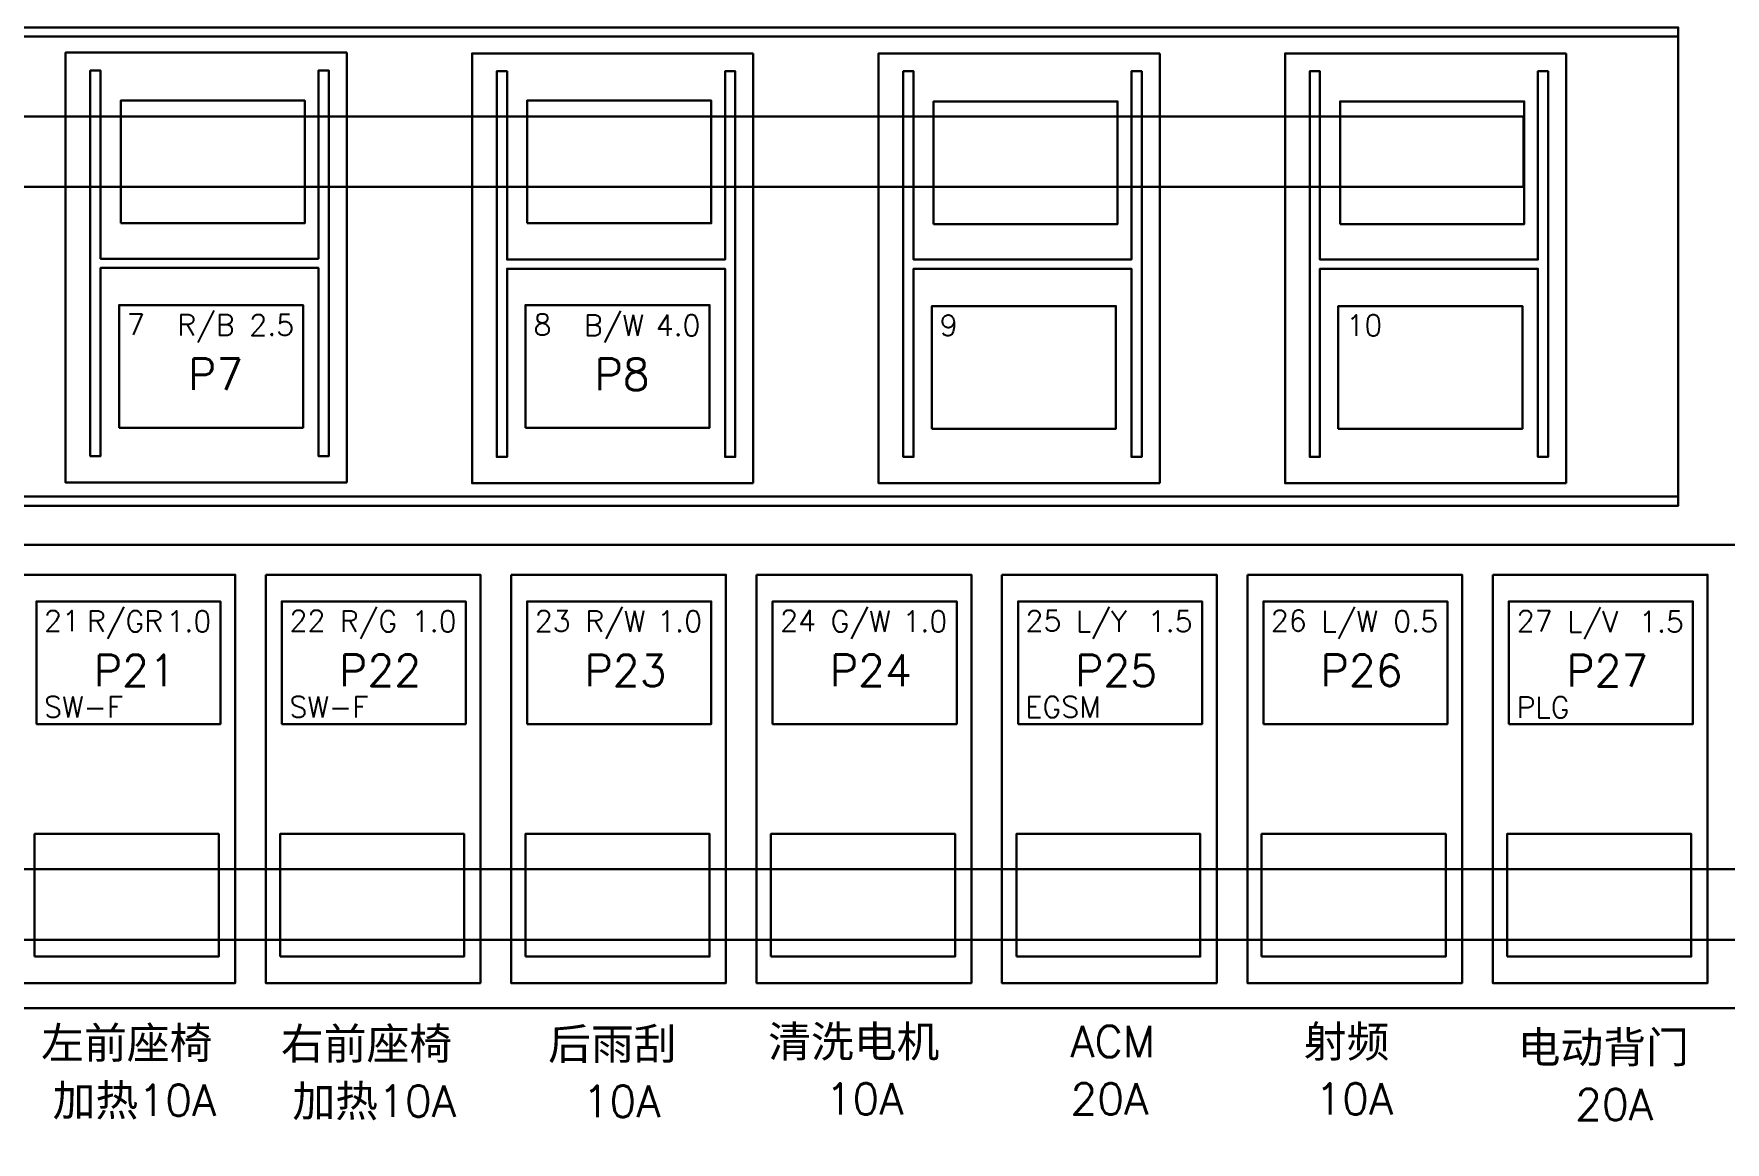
# Model space of a CAD drawing. Header units: millimetres. Extents: x 6 to 3615, y 6 to 858.
# Drawn here: x 2290.9 to 2401.5, y 707.6 to 780 of the extents above; entities that cross this region are included whole.
import ezdxf

# ---------------------------------------------------------------- set-up
doc = ezdxf.new("R2010")
doc.units = ezdxf.units.MM
doc.styles.add('Simplex_Style', font='simplex_.ttf')

msp = doc.modelspace()

# ---------------------------------------------------------------- linework, layer by layer
at = {"color": 0, "linetype": 'Continuous', "lineweight": 30, "flags": 128}
for points in [[(2125.96, 749.78), (2125.96, 749.18), (2398.4, 749.18), (2398.4, 780.45), (2125.96, 780.45), (2125.96, 779.85), (2398.4, 779.85)], [(2125.96, 779.85), (2125.96, 749.78), (2398.4, 749.78)], [(2311.39, 750.7), (2293.01, 750.7), (2293.01, 778.8), (2311.39, 778.8)], [(2311.39, 750.7), (2311.39, 778.8)], [(2337.95, 750.65), (2319.57, 750.65), (2319.57, 778.75), (2337.95, 778.75)], [(2337.95, 750.65), (2337.95, 778.75)], [(2364.52, 750.65), (2346.14, 750.65), (2346.14, 778.75), (2364.52, 778.75)], [(2364.52, 750.65), (2364.52, 778.75)], [(2391.08, 750.65), (2372.7, 750.65), (2372.7, 778.75), (2391.08, 778.75)], [(2391.08, 750.65), (2391.08, 778.75)], [(2294.62, 777.41), (2294.62, 752.43), (2294.62, 777.63), (2295.29, 777.63), (2295.29, 765.33), (2309.53, 765.33)], [(2309.53, 752.43), (2310.21, 752.43), (2310.21, 777.63), (2309.53, 777.63), (2309.53, 765.33), (2309.53, 777.41)], [(2321.18, 777.35), (2321.18, 752.38), (2321.18, 777.58), (2321.86, 777.58), (2321.86, 765.28), (2336.1, 765.28)], [(2336.1, 752.38), (2336.77, 752.38), (2336.77, 777.58), (2336.1, 777.58), (2336.1, 765.28), (2336.1, 777.35)], [(2347.75, 777.35), (2347.75, 752.38), (2347.75, 777.58), (2348.42, 777.58), (2348.42, 765.28), (2362.66, 765.28)], [(2362.66, 752.38), (2363.33, 752.38), (2363.33, 777.58), (2362.66, 777.58), (2362.66, 765.28), (2362.66, 777.35)], [(2374.31, 777.35), (2374.31, 752.38), (2374.31, 777.58), (2374.98, 777.58), (2374.98, 765.28), (2389.22, 765.28)], [(2389.22, 752.38), (2389.89, 752.38), (2389.89, 777.58), (2389.22, 777.58), (2389.22, 765.28), (2389.22, 777.35)], [(2058.48, 592.42), (2063.09, 592.42), (2063.09, 720.81), (2411.11, 720.81), (2411.11, 725.42), (2123.38, 725.42), (2123.38, 770.02), (2388.28, 770.02), (2388.28, 774.62), (2077.37, 774.62), (2077.37, 725.42), (2058.48, 725.42), (2058.48, 592.42)], [(2310.21, 765.33), (2310.21, 764.73)], [(2336.77, 765.28), (2336.77, 764.68)], [(2363.33, 765.28), (2363.33, 764.68)], [(2389.89, 765.28), (2389.89, 764.68)], [(2294.62, 752.43), (2295.29, 752.43), (2295.29, 764.73), (2309.53, 764.73), (2309.53, 752.43), (2309.53, 764.73)], [(2321.18, 752.38), (2321.86, 752.38), (2321.86, 764.68), (2336.1, 764.68), (2336.1, 752.38), (2336.1, 764.68)], [(2347.75, 752.38), (2348.42, 752.38), (2348.42, 764.68), (2362.66, 764.68), (2362.66, 752.38), (2362.66, 764.68)], [(2374.31, 752.38), (2374.98, 752.38), (2374.98, 764.68), (2389.22, 764.68), (2389.22, 752.38), (2389.22, 764.68)], [(2127.16, 746.62), (2127.16, 716.35), (2418.25, 716.35), (2418.25, 746.62), (2127.16, 746.62)]]:
    msp.add_lwpolyline(points, dxfattribs=at)
for points in [[(2296.61, 767.65), (2308.64, 767.65), (2308.64, 775.67), (2296.61, 775.67), (2296.61, 767.65)], [(2323.17, 767.65), (2335.2, 767.65), (2335.2, 775.67), (2323.17, 775.67), (2323.17, 767.65)], [(2349.73, 767.6), (2361.76, 767.6), (2361.76, 775.61), (2349.73, 775.61), (2349.73, 767.6)], [(2376.3, 767.6), (2388.33, 767.6), (2388.33, 775.61), (2376.3, 775.61), (2376.3, 767.6)], [(2296.5, 754.28), (2308.53, 754.28), (2308.53, 762.3), (2296.5, 762.3), (2296.5, 754.28)], [(2323.06, 754.28), (2335.09, 754.28), (2335.09, 762.3), (2323.06, 762.3), (2323.06, 754.28)], [(2349.62, 754.22), (2361.65, 754.22), (2361.65, 762.24), (2349.62, 762.24), (2349.62, 754.22)], [(2376.18, 754.22), (2388.21, 754.22), (2388.21, 762.24), (2376.18, 762.24), (2376.18, 754.22)], [(2290.05, 744.67), (2304.09, 744.67), (2304.09, 717.98), (2290.05, 717.98), (2290.05, 744.67)], [(2306.09, 744.67), (2320.12, 744.67), (2320.12, 717.98), (2306.09, 717.98), (2306.09, 744.67)], [(2322.12, 744.67), (2336.16, 744.67), (2336.16, 717.98), (2322.12, 717.98), (2322.12, 744.67)], [(2338.16, 744.67), (2352.2, 744.67), (2352.2, 717.98), (2338.16, 717.98), (2338.16, 744.67)], [(2354.2, 744.67), (2368.24, 744.67), (2368.24, 717.98), (2354.2, 717.98), (2354.2, 744.67)], [(2370.24, 744.67), (2384.27, 744.67), (2384.27, 717.98), (2370.24, 717.98), (2370.24, 744.67)], [(2386.27, 744.67), (2400.31, 744.67), (2400.31, 717.98), (2386.27, 717.98), (2386.27, 744.67)], [(2291.1, 734.91), (2303.12, 734.91), (2303.12, 742.93), (2291.1, 742.93), (2291.1, 734.91)], [(2307.13, 734.91), (2319.16, 734.91), (2319.16, 742.93), (2307.13, 742.93), (2307.13, 734.91)], [(2323.17, 734.91), (2335.2, 734.91), (2335.2, 742.93), (2323.17, 742.93), (2323.17, 734.91)], [(2339.21, 734.91), (2351.24, 734.91), (2351.24, 742.93), (2339.21, 742.93), (2339.21, 734.91)], [(2355.25, 734.91), (2367.28, 734.91), (2367.28, 742.93), (2355.25, 742.93), (2355.25, 734.91)], [(2371.28, 734.91), (2383.31, 734.91), (2383.31, 742.93), (2371.28, 742.93), (2371.28, 734.91)], [(2387.32, 734.91), (2399.35, 734.91), (2399.35, 742.93), (2387.32, 742.93), (2387.32, 734.91)], [(2290.98, 719.72), (2303.01, 719.72), (2303.01, 727.74), (2290.98, 727.74), (2290.98, 719.72)], [(2307.02, 719.72), (2319.05, 719.72), (2319.05, 727.74), (2307.02, 727.74), (2307.02, 719.72)], [(2323.06, 719.72), (2335.09, 719.72), (2335.09, 727.74), (2323.06, 727.74), (2323.06, 719.72)], [(2339.1, 719.72), (2351.13, 719.72), (2351.13, 727.74), (2339.1, 727.74), (2339.1, 719.72)], [(2355.14, 719.72), (2367.16, 719.72), (2367.16, 727.74), (2355.14, 727.74), (2355.14, 719.72)], [(2371.17, 719.72), (2383.2, 719.72), (2383.2, 727.74), (2371.17, 727.74), (2371.17, 719.72)], [(2387.21, 719.72), (2399.24, 719.72), (2399.24, 727.74), (2387.21, 727.74), (2387.21, 719.72)]]:
    msp.add_lwpolyline(points, close=True, dxfattribs=at)

# ---------------------------------------------------------------- texts
at = {"color": 0, "linetype": 'Continuous', "style": 'Simplex_Style'}
for s, height, p in [('7', 1.37, (2297.01, 760.35)), ('R/B', 1.367, (2300.3, 760.31)), ('2.5', 1.367, (2305.01, 760.31)), ('8', 1.37, (2323.58, 760.34)), ('B/W', 1.367, (2326.87, 760.3)), ('4.0', 1.367, (2331.57, 760.3)), ('9', 1.37, (2350.13, 760.29)), ('10', 1.367, (2376.71, 760.3)), ('P7', 2.051, (2301.01, 756.76)), ('P8', 2.051, (2327.57, 756.75)), ('21', 1.367, (2291.6, 740.98)), ('R/GR', 1.367, (2294.4, 740.94)), ('1.0', 1.367, (2299.6, 740.94)), ('22', 1.367, (2307.64, 740.99)), ('R/G', 1.367, (2310.93, 740.95)), ('1.0', 1.367, (2315.63, 740.95)), ('23', 1.367, (2323.67, 740.97)), ('R/W', 1.367, (2326.97, 740.94)), ('1.0', 1.367, (2331.67, 740.94)), ('24', 1.367, (2339.7, 740.99)), ('G/W', 1.367, (2343, 740.95)), ('1.0', 1.367, (2347.7, 740.95)), ('25', 1.367, (2355.74, 740.98)), ('L/Y', 1.367, (2359.03, 740.94)), ('1.5', 1.367, (2363.73, 740.94)), ('26', 1.367, (2371.77, 740.99)), ('L/W', 1.367, (2375.07, 740.95)), ('0.5', 1.367, (2379.77, 740.95)), ('27', 1.367, (2387.84, 740.97)), ('L/V', 1.367, (2391.13, 740.93)), ('1.5', 1.367, (2395.83, 740.93)), ('P22', 2.051, (2310.88, 737.4)), ('P26', 2.051, (2375.02, 737.4)), ('P21', 2.051, (2294.85, 737.39)), ('P23', 2.051, (2326.92, 737.39)), ('P24', 2.051, (2342.95, 737.4)), ('P25', 2.051, (2358.98, 737.39)), ('P27', 2.051, (2391.08, 737.38)), ('SW-F', 1.367, (2291.6, 735.34)), ('SW-F', 1.367, (2307.63, 735.35)), ('EGSM', 1.367, (2355.73, 735.34)), ('PLG', 1.367, (2387.83, 735.33)), ('左前座椅', 2.051, (2291.41, 713.05)), ('右前座椅', 2.051, (2307.08, 713)), ('后雨刮', 2.051, (2324.54, 712.98)), ('清洗电机', 2.051, (2338.92, 713.14)), ('ACM', 2.051, (2358.67, 713.14)), ('射频', 2.051, (2373.92, 713.14)), ('电动背门', 2.051, (2387.9, 712.77)), ('加热10A', 2.051, (2292.16, 709.3)), ('加热10A', 2.051, (2307.83, 709.25)), ('10A', 2.051, (2326.79, 709.23)), ('10A', 2.051, (2342.67, 709.39)), ('20A', 2.051, (2358.67, 709.39)), ('10A', 2.051, (2374.67, 709.39)), ('20A', 2.051, (2391.65, 709.02))]:
    msp.add_text(s, height=height, dxfattribs=at).set_placement(p)

doc.saveas('drawing.dxf')
